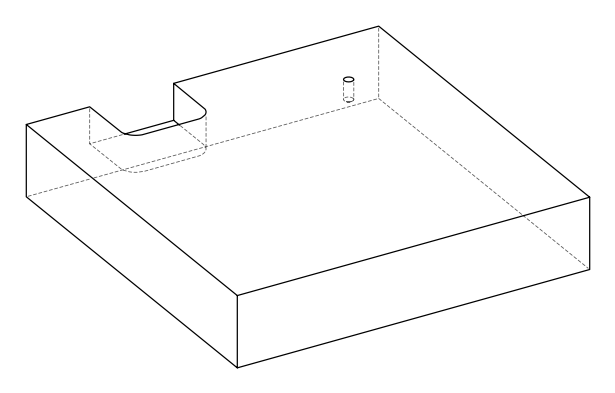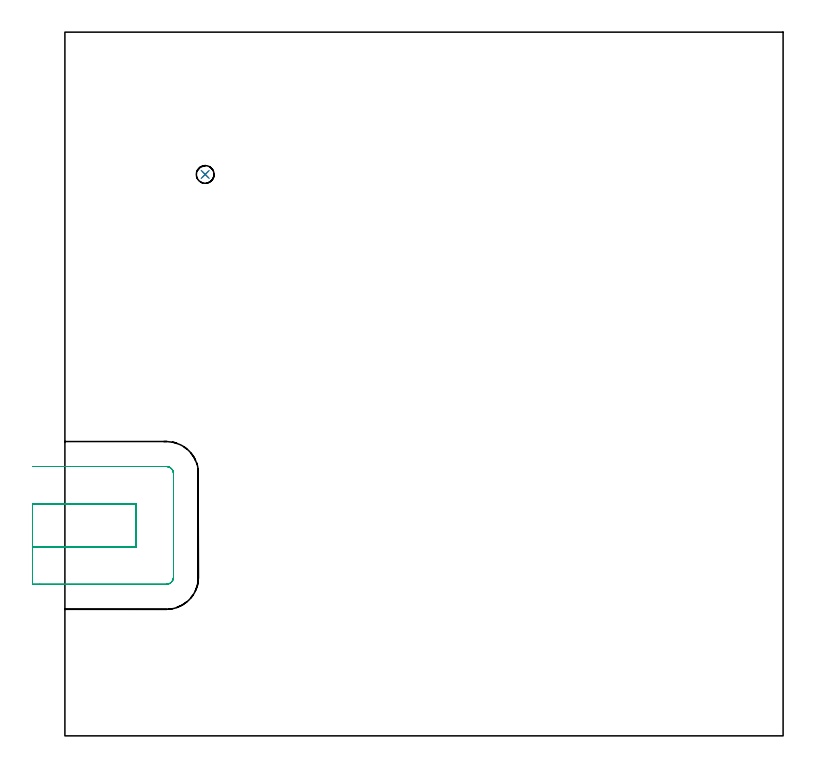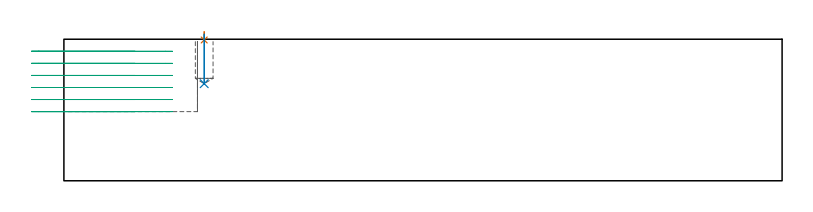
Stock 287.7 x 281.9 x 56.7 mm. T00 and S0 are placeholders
(PLAN: 3 operations, 2 tool changes, 4.1 min)
(1 SPOT_DRILL | STEP1POCKET | NXT0321_9005460120000 | 0.03 min | 95 mm3)
(2 DRILL_BLIND_HOLE_INTO_CENTER | STEP1POCKET | UGT0301_191 | 0.08 min | 550 mm3)
(3 MILL_SLOT | SLOT_PARTIAL_RECTANGULAR | UGT0201_136 | Follow Part, ap 5, ae 75% | 4.03 min | 102202 mm3)
(TOOL NXT0321_9005460120000 | NC Spot Drill, 142deg, 12mm, Carbide, Uncoated | D12 PA142 FL30 Z2)
(TOOL UGT0301_191 | Twist Drill 7.1 mm | D7.1 PA118 FL66 Z2)
(TOOL UGT0201_136 | Carbide End Mill 20.0 | D20 FL30 Z4)
(OP 1 SPOT_DRILL)
G17 G21 G94 G90
T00 M6
G54
G17 G0 G90 X56.2 Y224.9 S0 M3
G43 Z66.7 H0
G94 G81 G98 Z56.394 F250. R59.7
G80
M5
M2
(OP 2 DRILL_BLIND_HOLE_INTO_CENTER)
G17 G21 G94 G90
T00 M6
G54
G17 G0 G90 X56.2 Y224.9 S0 M3
G43 Z66.7 H0
G94 G81 G98 Z38.9 F250. R58.7
G80
M5
M2
(OP 3 MILL_SLOT)
G17 G21 G94 G90
T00 M6
G54
G17 G0 G90 X-13. Y75.7 S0 M3
G43 Z66.7 H0
Z51.867
G94 G1 X-10. F250.
X28.5 F500.
Y92.9
X-10.
X-13. F250.
Y60.7
X-10.
X40.6 F500.
G3 X43.5 Y63.6 R2.9
G1 Y105.
G3 X40.6 Y107.9 R2.9
G1 X-10.
X-13. F250.
G0 Y75.7 Z47.033
G1 X-10.
X28.5 F500.
Y92.9
X-10.
X-13. F250.
Y60.7
X-10.
X40.6 F500.
G3 X43.5 Y63.6 R2.9
G1 Y105.
G3 X40.6 Y107.9 R2.9
G1 X-10.
X-13. F250.
G0 Y75.7 Z42.2
G1 X-10.
X28.5 F500.
Y92.9
X-10.
X-13. F250.
Y60.7
X-10.
X40.6 F500.
G3 X43.5 Y63.6 R2.9
G1 Y105.
G3 X40.6 Y107.9 R2.9
G1 X-10.
X-13. F250.
G0 Y75.7 Z37.367
G1 X-10.
X28.5 F500.
Y92.9
X-10.
X-13. F250.
Y60.7
X-10.
X40.6 F500.
G3 X43.5 Y63.6 R2.9
G1 Y105.
G3 X40.6 Y107.9 R2.9
G1 X-10.
X-13. F250.
G0 Y75.7 Z32.533
G1 X-10.
X28.5 F500.
Y92.9
X-10.
X-13. F250.
Y60.7
X-10.
X40.6 F500.
G3 X43.5 Y63.6 R2.9
G1 Y105.
G3 X40.6 Y107.9 R2.9
G1 X-10.
X-13. F250.
G0 Y75.7 Z27.7
G1 X-10.
X28.5 F500.
Y92.9
X-10.
X-13. F250.
Y60.7
X-10.
X40.6 F500.
G3 X43.5 Y63.6 R2.9
G1 Y105.
G3 X40.6 Y107.9 R2.9
G1 X-10.
X-13. F250.
G0 Z66.7
M5
M2
